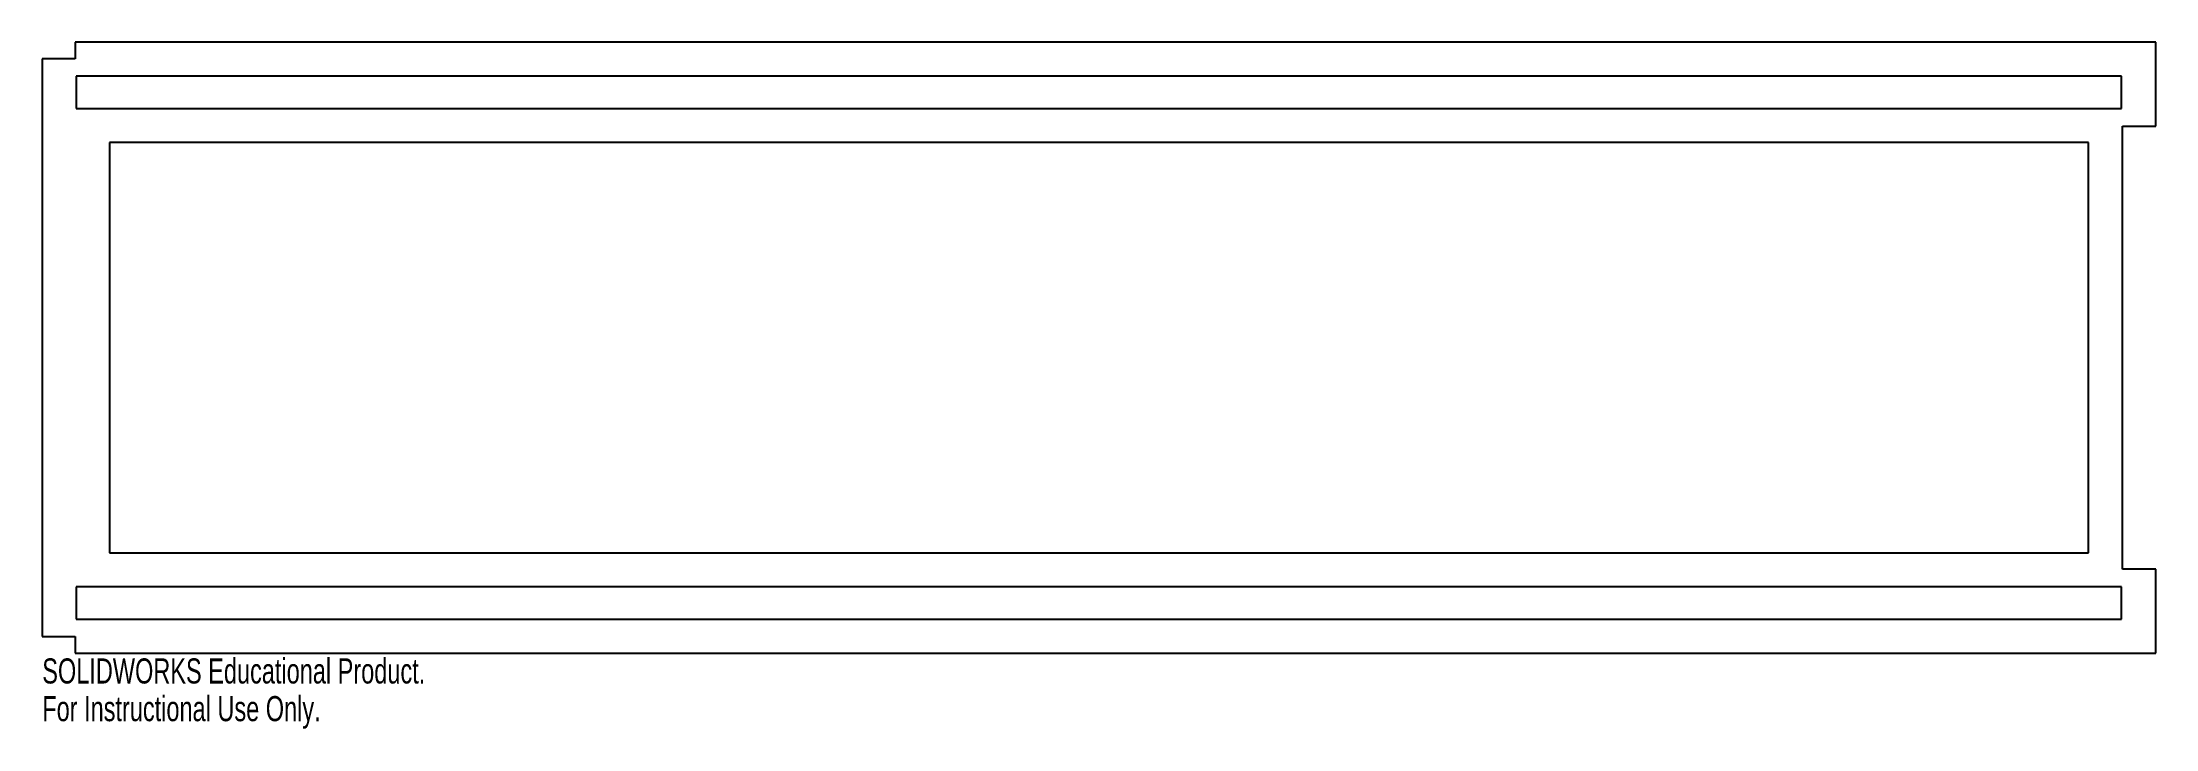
# Model space of a CAD drawing. Header units: inches. Extents: x -8 to 8, y -2.9 to 2.3.
import ezdxf

# ---------------------------------------------------------------- set-up
doc = ezdxf.new("R2010")
doc.units = ezdxf.units.IN
doc.header["$MEASUREMENT"] = 0
doc.styles.add('SLDTEXTSTYLE0', font='TXT', dxfattribs={"width": 0.7})

msp = doc.modelspace()

# ---------------------------------------------------------------- linework, layer by layer
at = {"color": 7, "linetype": 'Continuous', "lineweight": 25}
for p, q in [((8.004, 2.314375), (-7.754, 2.314375)), ((-7.754, 2.314375), (-7.754, 2.188375)), ((8.004, 1.679375), (8.004, 2.314375)), ((-7.754, 2.188375), (-8.004, 2.188375)), ((-8.004, 2.188375), (-8.004, -2.188375)), ((-7.746, 2.056375), (-7.746, 1.812375)), ((7.744, 2.056375), (-7.746, 2.056375)), ((7.744, 1.812375), (7.744, 2.056375)), ((-7.746, 1.812375), (7.744, 1.812375)), ((7.752, 1.679375), (8.004, 1.679375)), ((7.752, -1.679375), (7.752, 1.679375)), ((-7.494, 1.554375), (-7.494, -1.554375)), ((7.494, 1.554375), (-7.494, 1.554375)), ((7.494, -1.554375), (7.494, 1.554375)), ((-7.494, -1.554375), (7.494, -1.554375)), ((8.004, -1.679375), (7.752, -1.679375)), ((8.004, -2.314375), (8.004, -1.679375)), ((-7.746, -1.812375), (-7.746, -2.056375)), ((7.744, -1.812375), (-7.746, -1.812375)), ((7.744, -2.056375), (7.744, -1.812375)), ((-7.746, -2.056375), (7.744, -2.056375)), ((-8.004, -2.188375), (-7.754, -2.188375)), ((-7.754, -2.188375), (-7.754, -2.314375)), ((-7.754, -2.314375), (8.004, -2.314375))]:
    msp.add_line(p, q, dxfattribs=at)

# ---------------------------------------------------------------- texts
at = {"color": 7, "linetype": 'Continuous', "char_height": 0.1903, "attachment_point": 1, "style": 'SLDTEXTSTYLE0'}
for s, insert in [('SOLIDWORKS Educational Product.', (-8.004, -2.354515)), ('For Instructional Use Only.', (-8.004, -2.639965))]:
    msp.add_mtext(s, dxfattribs=dict(at, insert=insert))

doc.saveas('drawing.dxf')
